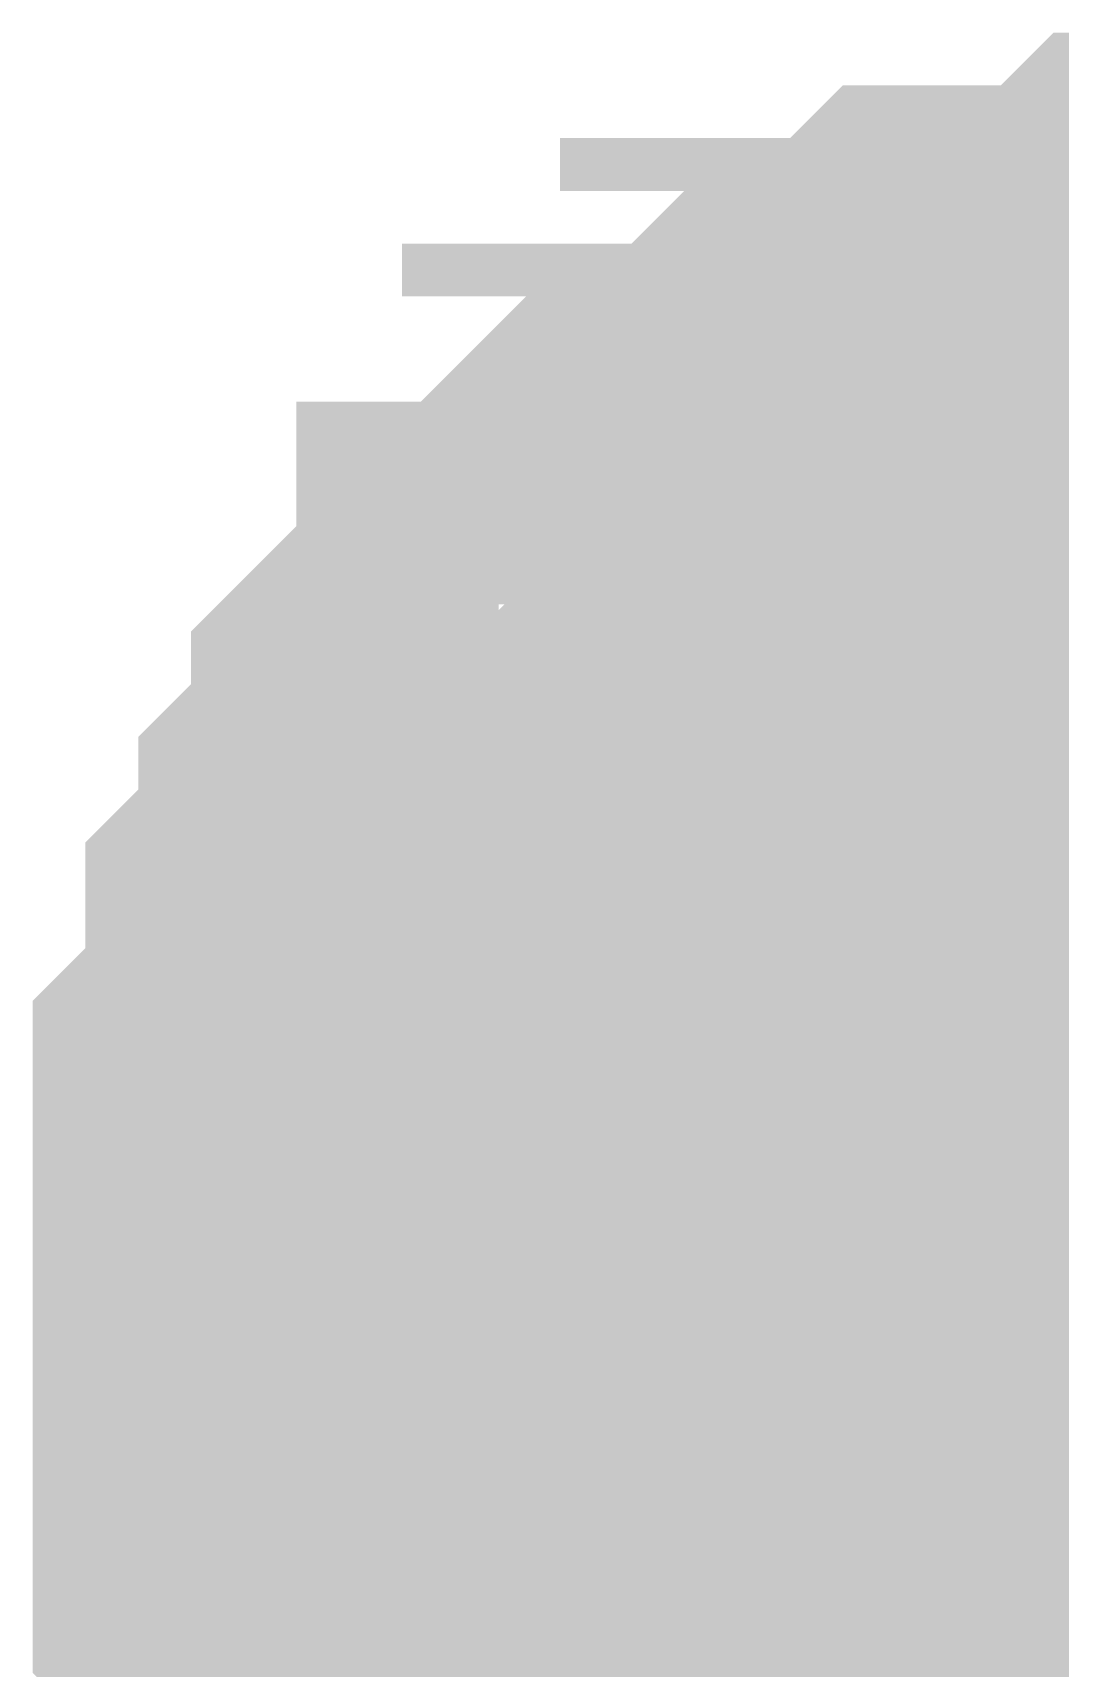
# Model space of a CAD drawing. Header units: inches. Extents: x 0 to 841, y 0 to 594.
# Drawn here: x 674.343 to 674.853, y 257.326 to 258.137 of the extents above; entities that cross this region are included whole.
import ezdxf

# ---------------------------------------------------------------- set-up
doc = ezdxf.new("R2010")
doc.units = ezdxf.units.IN
doc.layers.add('Sheet', color=255, linetype='Continuous')

msp = doc.modelspace()

# ---------------------------------------------------------------- linework, layer by layer
at = {"layer": 'Sheet'}
for points in [[(674.49329, 257.49059, 0.29972, 0.29972, 0), (674.49329, 257.51672, 0.29972, 0.29972, 0), (674.49329, 257.54285, 0.29972, 0.29972, 0), (674.49329, 257.56898, 0.29972, 0.29972, 0), (674.49329, 257.59511, 0.29972, 0.29972, 0), (674.51942, 257.62124, 0.29972, 0.29972, 0), (674.51942, 257.64737, 0.29972, 0.29972, 0), (674.51942, 257.6735, 0.29972, 0.29972, 0), (674.54555, 257.69963, 0.29972, 0.29972, 0), (674.54555, 257.69963, 0.29972, 0.29972, 0), (674.54555, 257.72576, 0.29972, 0.29972, 0), (674.57168, 257.75189, 0.29972, 0.29972, 0), (674.57168, 257.77802, 0.29972, 0.29972, 0), (674.59781, 257.80415, 0.29972, 0.29972, 0), (674.62394, 257.80415, 0.29972, 0.29972, 0), (674.62394, 257.83028, 0.29972, 0.29972, 0), (674.65007, 257.85641, 0.29972, 0.29972, 0), (674.67621, 257.85641, 0.29972, 0.29972, 0), (674.67621, 257.88254, 0.29972, 0.29972, 0), (674.70234, 257.88254, 0.29972, 0.29972, 0), (674.72847, 257.90868, 0.29972, 0.29972, 0), (674.7546, 257.90868, 0.29972, 0.29972, 0), (674.7546, 257.93481, 0.29972, 0.29972, 0), (674.78073, 257.93481, 0.29972, 0.29972, 0), (674.80686, 257.96094, 0.29972, 0.29972, 0), (674.83299, 257.96094, 0.29972, 0.29972, 0), (674.85912, 257.96094, 0.29972, 0.29972, 0), (674.88525, 257.96094, 0.29972, 0.29972, 0), (674.91138, 257.98707, 0.29972, 0.29972, 0), (674.93752, 257.98707, 0.29972, 0.29972, 0), (674.96365, 257.98707, 0.29972, 0.29972, 0), (674.98978, 257.98707, 0.29972, 0.29972, 0), (675.01591, 257.98707, 0.29972, 0.29972, 0)], [(674.49329, 257.49059, 0.29972, 0.29972, 0), (674.49329, 257.51672, 0.29972, 0.29972, 0), (674.49329, 257.54285, 0.29972, 0.29972, 0), (674.49329, 257.56898, 0.29972, 0.29972, 0), (674.49329, 257.59511, 0.29972, 0.29972, 0), (674.51942, 257.62124, 0.29972, 0.29972, 0), (674.51942, 257.64737, 0.29972, 0.29972, 0), (674.51942, 257.6735, 0.29972, 0.29972, 0), (674.54555, 257.69963, 0.29972, 0.29972, 0), (674.54555, 257.69963, 0.29972, 0.29972, 0), (674.54555, 257.72576, 0.29972, 0.29972, 0), (674.57168, 257.75189, 0.29972, 0.29972, 0), (674.57168, 257.77802, 0.29972, 0.29972, 0), (674.59781, 257.80415, 0.29972, 0.29972, 0), (674.62394, 257.80415, 0.29972, 0.29972, 0), (674.62394, 257.83028, 0.29972, 0.29972, 0), (674.65007, 257.85641, 0.29972, 0.29972, 0), (674.67621, 257.85641, 0.29972, 0.29972, 0), (674.67621, 257.88254, 0.29972, 0.29972, 0), (674.70234, 257.88254, 0.29972, 0.29972, 0), (674.72847, 257.90868, 0.29972, 0.29972, 0), (674.7546, 257.90868, 0.29972, 0.29972, 0), (674.7546, 257.93481, 0.29972, 0.29972, 0), (674.78073, 257.93481, 0.29972, 0.29972, 0), (674.80686, 257.96094, 0.29972, 0.29972, 0), (674.83299, 257.96094, 0.29972, 0.29972, 0), (674.85912, 257.96094, 0.29972, 0.29972, 0), (674.88525, 257.96094, 0.29972, 0.29972, 0), (674.91138, 257.98707, 0.29972, 0.29972, 0), (674.93752, 257.98707, 0.29972, 0.29972, 0), (674.96365, 257.98707, 0.29972, 0.29972, 0), (674.98978, 257.98707, 0.29972, 0.29972, 0), (675.01591, 257.98707, 0.29972, 0.29972, 0)], [(674.49329, 257.49059, 0.29972, 0.29972, 0), (674.49329, 257.51672, 0.29972, 0.29972, 0), (674.49329, 257.54285, 0.29972, 0.29972, 0), (674.49329, 257.56898, 0.29972, 0.29972, 0), (674.49329, 257.59511, 0.29972, 0.29972, 0), (674.51942, 257.62124, 0.29972, 0.29972, 0), (674.51942, 257.64737, 0.29972, 0.29972, 0), (674.51942, 257.6735, 0.29972, 0.29972, 0), (674.54555, 257.69963, 0.29972, 0.29972, 0), (674.54555, 257.69963, 0.29972, 0.29972, 0), (674.54555, 257.72576, 0.29972, 0.29972, 0), (674.57168, 257.75189, 0.29972, 0.29972, 0), (674.57168, 257.77802, 0.29972, 0.29972, 0), (674.59781, 257.80415, 0.29972, 0.29972, 0), (674.62394, 257.80415, 0.29972, 0.29972, 0), (674.62394, 257.83028, 0.29972, 0.29972, 0), (674.65007, 257.85641, 0.29972, 0.29972, 0), (674.67621, 257.85641, 0.29972, 0.29972, 0), (674.67621, 257.88254, 0.29972, 0.29972, 0), (674.70234, 257.88254, 0.29972, 0.29972, 0), (674.72847, 257.90868, 0.29972, 0.29972, 0), (674.7546, 257.90868, 0.29972, 0.29972, 0), (674.7546, 257.93481, 0.29972, 0.29972, 0), (674.78073, 257.93481, 0.29972, 0.29972, 0), (674.80686, 257.96094, 0.29972, 0.29972, 0), (674.83299, 257.96094, 0.29972, 0.29972, 0), (674.85912, 257.96094, 0.29972, 0.29972, 0), (674.88525, 257.96094, 0.29972, 0.29972, 0), (674.91138, 257.98707, 0.29972, 0.29972, 0), (674.93752, 257.98707, 0.29972, 0.29972, 0), (674.96365, 257.98707, 0.29972, 0.29972, 0), (674.98978, 257.98707, 0.29972, 0.29972, 0), (675.01591, 257.98707, 0.29972, 0.29972, 0)], [(674.49329, 257.49059, 0.29972, 0.29972, 0), (674.49329, 257.51672, 0.29972, 0.29972, 0), (674.49329, 257.54285, 0.29972, 0.29972, 0), (674.49329, 257.56898, 0.29972, 0.29972, 0), (674.49329, 257.59511, 0.29972, 0.29972, 0), (674.51942, 257.62124, 0.29972, 0.29972, 0), (674.51942, 257.64737, 0.29972, 0.29972, 0), (674.51942, 257.6735, 0.29972, 0.29972, 0), (674.54555, 257.69963, 0.29972, 0.29972, 0), (674.54555, 257.69963, 0.29972, 0.29972, 0), (674.54555, 257.72576, 0.29972, 0.29972, 0), (674.57168, 257.75189, 0.29972, 0.29972, 0), (674.57168, 257.77802, 0.29972, 0.29972, 0), (674.59781, 257.80415, 0.29972, 0.29972, 0), (674.62394, 257.80415, 0.29972, 0.29972, 0), (674.62394, 257.83028, 0.29972, 0.29972, 0), (674.65007, 257.85641, 0.29972, 0.29972, 0), (674.67621, 257.85641, 0.29972, 0.29972, 0), (674.67621, 257.88254, 0.29972, 0.29972, 0), (674.70234, 257.88254, 0.29972, 0.29972, 0), (674.72847, 257.90868, 0.29972, 0.29972, 0), (674.7546, 257.90868, 0.29972, 0.29972, 0), (674.7546, 257.93481, 0.29972, 0.29972, 0), (674.78073, 257.93481, 0.29972, 0.29972, 0), (674.80686, 257.96094, 0.29972, 0.29972, 0), (674.83299, 257.96094, 0.29972, 0.29972, 0), (674.85912, 257.96094, 0.29972, 0.29972, 0), (674.88525, 257.96094, 0.29972, 0.29972, 0), (674.91138, 257.98707, 0.29972, 0.29972, 0), (674.93752, 257.98707, 0.29972, 0.29972, 0), (674.96365, 257.98707, 0.29972, 0.29972, 0), (674.98978, 257.98707, 0.29972, 0.29972, 0), (675.01591, 257.98707, 0.29972, 0.29972, 0)], [(674.49329, 257.49059, 0.29972, 0.29972, 0), (674.49329, 257.51672, 0.29972, 0.29972, 0), (674.49329, 257.54285, 0.29972, 0.29972, 0), (674.49329, 257.56898, 0.29972, 0.29972, 0), (674.49329, 257.59511, 0.29972, 0.29972, 0), (674.51942, 257.62124, 0.29972, 0.29972, 0), (674.51942, 257.64737, 0.29972, 0.29972, 0), (674.51942, 257.6735, 0.29972, 0.29972, 0), (674.54555, 257.69963, 0.29972, 0.29972, 0), (674.54555, 257.69963, 0.29972, 0.29972, 0), (674.54555, 257.72576, 0.29972, 0.29972, 0), (674.57168, 257.75189, 0.29972, 0.29972, 0), (674.57168, 257.77802, 0.29972, 0.29972, 0), (674.59781, 257.80415, 0.29972, 0.29972, 0), (674.62394, 257.80415, 0.29972, 0.29972, 0), (674.62394, 257.83028, 0.29972, 0.29972, 0), (674.65007, 257.85641, 0.29972, 0.29972, 0), (674.67621, 257.85641, 0.29972, 0.29972, 0), (674.67621, 257.88254, 0.29972, 0.29972, 0), (674.70234, 257.88254, 0.29972, 0.29972, 0), (674.72847, 257.90868, 0.29972, 0.29972, 0), (674.7546, 257.90868, 0.29972, 0.29972, 0), (674.7546, 257.93481, 0.29972, 0.29972, 0), (674.78073, 257.93481, 0.29972, 0.29972, 0), (674.80686, 257.96094, 0.29972, 0.29972, 0), (674.83299, 257.96094, 0.29972, 0.29972, 0), (674.85912, 257.96094, 0.29972, 0.29972, 0), (674.88525, 257.96094, 0.29972, 0.29972, 0), (674.91138, 257.98707, 0.29972, 0.29972, 0), (674.93752, 257.98707, 0.29972, 0.29972, 0), (674.96365, 257.98707, 0.29972, 0.29972, 0), (674.98978, 257.98707, 0.29972, 0.29972, 0), (675.01591, 257.98707, 0.29972, 0.29972, 0)], [(674.49329, 257.49059, 0.29972, 0.29972, 0), (674.49329, 257.51672, 0.29972, 0.29972, 0), (674.49329, 257.54285, 0.29972, 0.29972, 0), (674.49329, 257.56898, 0.29972, 0.29972, 0), (674.49329, 257.59511, 0.29972, 0.29972, 0), (674.51942, 257.62124, 0.29972, 0.29972, 0), (674.51942, 257.64737, 0.29972, 0.29972, 0), (674.51942, 257.6735, 0.29972, 0.29972, 0), (674.54555, 257.69963, 0.29972, 0.29972, 0), (674.54555, 257.69963, 0.29972, 0.29972, 0), (674.54555, 257.72576, 0.29972, 0.29972, 0), (674.57168, 257.75189, 0.29972, 0.29972, 0), (674.57168, 257.77802, 0.29972, 0.29972, 0), (674.59781, 257.80415, 0.29972, 0.29972, 0), (674.62394, 257.80415, 0.29972, 0.29972, 0), (674.62394, 257.83028, 0.29972, 0.29972, 0), (674.65007, 257.85641, 0.29972, 0.29972, 0), (674.67621, 257.85641, 0.29972, 0.29972, 0), (674.67621, 257.88254, 0.29972, 0.29972, 0), (674.70234, 257.88254, 0.29972, 0.29972, 0), (674.72847, 257.90868, 0.29972, 0.29972, 0), (674.7546, 257.90868, 0.29972, 0.29972, 0), (674.7546, 257.93481, 0.29972, 0.29972, 0), (674.78073, 257.93481, 0.29972, 0.29972, 0), (674.80686, 257.96094, 0.29972, 0.29972, 0), (674.83299, 257.96094, 0.29972, 0.29972, 0), (674.85912, 257.96094, 0.29972, 0.29972, 0), (674.88525, 257.96094, 0.29972, 0.29972, 0), (674.91138, 257.98707, 0.29972, 0.29972, 0), (674.93752, 257.98707, 0.29972, 0.29972, 0), (674.96365, 257.98707, 0.29972, 0.29972, 0), (674.98978, 257.98707, 0.29972, 0.29972, 0), (675.01591, 257.98707, 0.29972, 0.29972, 0)], [(674.49329, 257.49059, 0.29972, 0.29972, 0), (674.49329, 257.51672, 0.29972, 0.29972, 0), (674.49329, 257.54285, 0.29972, 0.29972, 0), (674.49329, 257.56898, 0.29972, 0.29972, 0), (674.49329, 257.59511, 0.29972, 0.29972, 0), (674.51942, 257.62124, 0.29972, 0.29972, 0), (674.51942, 257.64737, 0.29972, 0.29972, 0), (674.51942, 257.6735, 0.29972, 0.29972, 0), (674.54555, 257.69963, 0.29972, 0.29972, 0), (674.54555, 257.69963, 0.29972, 0.29972, 0), (674.54555, 257.72576, 0.29972, 0.29972, 0), (674.57168, 257.75189, 0.29972, 0.29972, 0), (674.57168, 257.77802, 0.29972, 0.29972, 0), (674.59781, 257.80415, 0.29972, 0.29972, 0), (674.62394, 257.80415, 0.29972, 0.29972, 0), (674.62394, 257.83028, 0.29972, 0.29972, 0), (674.65007, 257.85641, 0.29972, 0.29972, 0), (674.67621, 257.85641, 0.29972, 0.29972, 0), (674.67621, 257.88254, 0.29972, 0.29972, 0), (674.70234, 257.88254, 0.29972, 0.29972, 0), (674.72847, 257.90868, 0.29972, 0.29972, 0), (674.7546, 257.90868, 0.29972, 0.29972, 0), (674.7546, 257.93481, 0.29972, 0.29972, 0), (674.78073, 257.93481, 0.29972, 0.29972, 0), (674.80686, 257.96094, 0.29972, 0.29972, 0), (674.83299, 257.96094, 0.29972, 0.29972, 0), (674.85912, 257.96094, 0.29972, 0.29972, 0), (674.88525, 257.96094, 0.29972, 0.29972, 0), (674.91138, 257.98707, 0.29972, 0.29972, 0), (674.93752, 257.98707, 0.29972, 0.29972, 0), (674.96365, 257.98707, 0.29972, 0.29972, 0), (674.98978, 257.98707, 0.29972, 0.29972, 0), (675.01591, 257.98707, 0.29972, 0.29972, 0)], [(674.49329, 257.49059, 0.09906, 0.09906, 0), (674.49329, 257.51672, 0.09906, 0.09906, 0), (674.49329, 257.54285, 0.09906, 0.09906, 0), (674.49329, 257.56898, 0.09906, 0.09906, 0), (674.49329, 257.59511, 0.09906, 0.09906, 0), (674.51942, 257.62124, 0.09906, 0.09906, 0), (674.51942, 257.64737, 0.09906, 0.09906, 0), (674.51942, 257.6735, 0.09906, 0.09906, 0), (674.54555, 257.69963, 0.09906, 0.09906, 0), (674.54555, 257.69963, 0.09906, 0.09906, 0), (674.54555, 257.72576, 0.09906, 0.09906, 0), (674.57168, 257.75189, 0.09906, 0.09906, 0), (674.57168, 257.77802, 0.09906, 0.09906, 0), (674.59781, 257.80415, 0.09906, 0.09906, 0), (674.62394, 257.80415, 0.09906, 0.09906, 0), (674.62394, 257.83028, 0.09906, 0.09906, 0), (674.65007, 257.85641, 0.09906, 0.09906, 0), (674.67621, 257.85641, 0.09906, 0.09906, 0), (674.67621, 257.88254, 0.09906, 0.09906, 0), (674.70234, 257.88254, 0.09906, 0.09906, 0), (674.72847, 257.90868, 0.09906, 0.09906, 0), (674.7546, 257.90868, 0.09906, 0.09906, 0), (674.7546, 257.93481, 0.09906, 0.09906, 0), (674.78073, 257.93481, 0.09906, 0.09906, 0), (674.80686, 257.96094, 0.09906, 0.09906, 0), (674.83299, 257.96094, 0.09906, 0.09906, 0), (674.85912, 257.96094, 0.09906, 0.09906, 0), (674.88525, 257.96094, 0.09906, 0.09906, 0), (674.91138, 257.98707, 0.09906, 0.09906, 0)], [(674.49329, 257.49059, 0.09906, 0.09906, 0), (674.49329, 257.51672, 0.09906, 0.09906, 0), (674.49329, 257.54285, 0.09906, 0.09906, 0), (674.49329, 257.56898, 0.09906, 0.09906, 0), (674.49329, 257.59511, 0.09906, 0.09906, 0), (674.51942, 257.62124, 0.09906, 0.09906, 0), (674.51942, 257.64737, 0.09906, 0.09906, 0), (674.51942, 257.6735, 0.09906, 0.09906, 0), (674.54555, 257.69963, 0.09906, 0.09906, 0), (674.54555, 257.69963, 0.09906, 0.09906, 0), (674.54555, 257.72576, 0.09906, 0.09906, 0), (674.57168, 257.75189, 0.09906, 0.09906, 0), (674.57168, 257.77802, 0.09906, 0.09906, 0), (674.59781, 257.80415, 0.09906, 0.09906, 0), (674.62394, 257.80415, 0.09906, 0.09906, 0), (674.62394, 257.83028, 0.09906, 0.09906, 0), (674.65007, 257.85641, 0.09906, 0.09906, 0), (674.67621, 257.85641, 0.09906, 0.09906, 0), (674.67621, 257.88254, 0.09906, 0.09906, 0), (674.70234, 257.88254, 0.09906, 0.09906, 0), (674.72847, 257.90868, 0.09906, 0.09906, 0), (674.7546, 257.90868, 0.09906, 0.09906, 0), (674.7546, 257.93481, 0.09906, 0.09906, 0), (674.78073, 257.93481, 0.09906, 0.09906, 0), (674.80686, 257.96094, 0.09906, 0.09906, 0), (674.83299, 257.96094, 0.09906, 0.09906, 0), (674.85912, 257.96094, 0.09906, 0.09906, 0), (674.88525, 257.96094, 0.09906, 0.09906, 0), (674.91138, 257.98707, 0.09906, 0.09906, 0)], [(674.49329, 257.49059, 0.09906, 0.09906, 0), (674.49329, 257.51672, 0.09906, 0.09906, 0), (674.49329, 257.54285, 0.09906, 0.09906, 0), (674.49329, 257.56898, 0.09906, 0.09906, 0), (674.49329, 257.59511, 0.09906, 0.09906, 0), (674.51942, 257.62124, 0.09906, 0.09906, 0), (674.51942, 257.64737, 0.09906, 0.09906, 0), (674.51942, 257.6735, 0.09906, 0.09906, 0), (674.54555, 257.69963, 0.09906, 0.09906, 0), (674.54555, 257.69963, 0.09906, 0.09906, 0), (674.54555, 257.72576, 0.09906, 0.09906, 0), (674.57168, 257.75189, 0.09906, 0.09906, 0), (674.57168, 257.77802, 0.09906, 0.09906, 0), (674.59781, 257.80415, 0.09906, 0.09906, 0), (674.62394, 257.80415, 0.09906, 0.09906, 0), (674.62394, 257.83028, 0.09906, 0.09906, 0), (674.65007, 257.85641, 0.09906, 0.09906, 0), (674.67621, 257.85641, 0.09906, 0.09906, 0), (674.67621, 257.88254, 0.09906, 0.09906, 0), (674.70234, 257.88254, 0.09906, 0.09906, 0), (674.72847, 257.90868, 0.09906, 0.09906, 0), (674.7546, 257.90868, 0.09906, 0.09906, 0), (674.7546, 257.93481, 0.09906, 0.09906, 0), (674.78073, 257.93481, 0.09906, 0.09906, 0), (674.80686, 257.96094, 0.09906, 0.09906, 0), (674.83299, 257.96094, 0.09906, 0.09906, 0), (674.85912, 257.96094, 0.09906, 0.09906, 0), (674.88525, 257.96094, 0.09906, 0.09906, 0), (674.91138, 257.98707, 0.09906, 0.09906, 0)], [(674.49329, 257.49059, 0.09906, 0.09906, 0), (674.49329, 257.51672, 0.09906, 0.09906, 0), (674.49329, 257.54285, 0.09906, 0.09906, 0), (674.49329, 257.56898, 0.09906, 0.09906, 0), (674.49329, 257.59511, 0.09906, 0.09906, 0), (674.51942, 257.62124, 0.09906, 0.09906, 0), (674.51942, 257.64737, 0.09906, 0.09906, 0), (674.51942, 257.6735, 0.09906, 0.09906, 0), (674.54555, 257.69963, 0.09906, 0.09906, 0), (674.54555, 257.69963, 0.09906, 0.09906, 0), (674.54555, 257.72576, 0.09906, 0.09906, 0), (674.57168, 257.75189, 0.09906, 0.09906, 0), (674.57168, 257.77802, 0.09906, 0.09906, 0), (674.59781, 257.80415, 0.09906, 0.09906, 0), (674.62394, 257.80415, 0.09906, 0.09906, 0), (674.62394, 257.83028, 0.09906, 0.09906, 0), (674.65007, 257.85641, 0.09906, 0.09906, 0), (674.67621, 257.85641, 0.09906, 0.09906, 0), (674.67621, 257.88254, 0.09906, 0.09906, 0), (674.70234, 257.88254, 0.09906, 0.09906, 0), (674.72847, 257.90868, 0.09906, 0.09906, 0), (674.7546, 257.90868, 0.09906, 0.09906, 0), (674.7546, 257.93481, 0.09906, 0.09906, 0), (674.78073, 257.93481, 0.09906, 0.09906, 0), (674.80686, 257.96094, 0.09906, 0.09906, 0), (674.83299, 257.96094, 0.09906, 0.09906, 0), (674.85912, 257.96094, 0.09906, 0.09906, 0), (674.88525, 257.96094, 0.09906, 0.09906, 0), (674.91138, 257.98707, 0.09906, 0.09906, 0)], [(674.49329, 257.49059, 0.09906, 0.09906, 0), (674.49329, 257.51672, 0.09906, 0.09906, 0), (674.49329, 257.54285, 0.09906, 0.09906, 0), (674.49329, 257.56898, 0.09906, 0.09906, 0), (674.49329, 257.59511, 0.09906, 0.09906, 0), (674.51942, 257.62124, 0.09906, 0.09906, 0), (674.51942, 257.64737, 0.09906, 0.09906, 0), (674.51942, 257.6735, 0.09906, 0.09906, 0), (674.54555, 257.69963, 0.09906, 0.09906, 0), (674.54555, 257.69963, 0.09906, 0.09906, 0), (674.54555, 257.72576, 0.09906, 0.09906, 0), (674.57168, 257.75189, 0.09906, 0.09906, 0), (674.57168, 257.77802, 0.09906, 0.09906, 0), (674.59781, 257.80415, 0.09906, 0.09906, 0), (674.62394, 257.80415, 0.09906, 0.09906, 0), (674.62394, 257.83028, 0.09906, 0.09906, 0), (674.65007, 257.85641, 0.09906, 0.09906, 0), (674.67621, 257.85641, 0.09906, 0.09906, 0), (674.67621, 257.88254, 0.09906, 0.09906, 0), (674.70234, 257.88254, 0.09906, 0.09906, 0), (674.72847, 257.90868, 0.09906, 0.09906, 0), (674.7546, 257.90868, 0.09906, 0.09906, 0), (674.7546, 257.93481, 0.09906, 0.09906, 0), (674.78073, 257.93481, 0.09906, 0.09906, 0), (674.80686, 257.96094, 0.09906, 0.09906, 0), (674.83299, 257.96094, 0.09906, 0.09906, 0), (674.85912, 257.96094, 0.09906, 0.09906, 0), (674.88525, 257.96094, 0.09906, 0.09906, 0), (674.91138, 257.98707, 0.09906, 0.09906, 0)], [(674.49329, 257.49059, 0.09906, 0.09906, 0), (674.49329, 257.51672, 0.09906, 0.09906, 0), (674.49329, 257.54285, 0.09906, 0.09906, 0), (674.49329, 257.56898, 0.09906, 0.09906, 0), (674.49329, 257.59511, 0.09906, 0.09906, 0), (674.51942, 257.62124, 0.09906, 0.09906, 0), (674.51942, 257.64737, 0.09906, 0.09906, 0), (674.51942, 257.6735, 0.09906, 0.09906, 0), (674.54555, 257.69963, 0.09906, 0.09906, 0), (674.54555, 257.69963, 0.09906, 0.09906, 0), (674.54555, 257.72576, 0.09906, 0.09906, 0), (674.57168, 257.75189, 0.09906, 0.09906, 0), (674.57168, 257.77802, 0.09906, 0.09906, 0), (674.59781, 257.80415, 0.09906, 0.09906, 0), (674.62394, 257.80415, 0.09906, 0.09906, 0), (674.62394, 257.83028, 0.09906, 0.09906, 0), (674.65007, 257.85641, 0.09906, 0.09906, 0), (674.67621, 257.85641, 0.09906, 0.09906, 0), (674.67621, 257.88254, 0.09906, 0.09906, 0), (674.70234, 257.88254, 0.09906, 0.09906, 0), (674.72847, 257.90868, 0.09906, 0.09906, 0), (674.7546, 257.90868, 0.09906, 0.09906, 0), (674.7546, 257.93481, 0.09906, 0.09906, 0), (674.78073, 257.93481, 0.09906, 0.09906, 0), (674.80686, 257.96094, 0.09906, 0.09906, 0), (674.83299, 257.96094, 0.09906, 0.09906, 0), (674.85912, 257.96094, 0.09906, 0.09906, 0), (674.88525, 257.96094, 0.09906, 0.09906, 0), (674.91138, 257.98707, 0.09906, 0.09906, 0)], [(674.49329, 257.49059, 0.09906, 0.09906, 0), (674.49329, 257.51672, 0.09906, 0.09906, 0), (674.49329, 257.54285, 0.09906, 0.09906, 0), (674.49329, 257.56898, 0.09906, 0.09906, 0), (674.49329, 257.59511, 0.09906, 0.09906, 0), (674.51942, 257.62124, 0.09906, 0.09906, 0), (674.51942, 257.64737, 0.09906, 0.09906, 0), (674.51942, 257.6735, 0.09906, 0.09906, 0), (674.54555, 257.69963, 0.09906, 0.09906, 0), (674.54555, 257.69963, 0.09906, 0.09906, 0), (674.54555, 257.72576, 0.09906, 0.09906, 0), (674.57168, 257.75189, 0.09906, 0.09906, 0), (674.57168, 257.77802, 0.09906, 0.09906, 0), (674.59781, 257.80415, 0.09906, 0.09906, 0), (674.62394, 257.80415, 0.09906, 0.09906, 0), (674.62394, 257.83028, 0.09906, 0.09906, 0), (674.65007, 257.85641, 0.09906, 0.09906, 0), (674.67621, 257.85641, 0.09906, 0.09906, 0), (674.67621, 257.88254, 0.09906, 0.09906, 0), (674.70234, 257.88254, 0.09906, 0.09906, 0), (674.72847, 257.90868, 0.09906, 0.09906, 0), (674.7546, 257.90868, 0.09906, 0.09906, 0), (674.7546, 257.93481, 0.09906, 0.09906, 0), (674.78073, 257.93481, 0.09906, 0.09906, 0), (674.80686, 257.96094, 0.09906, 0.09906, 0), (674.83299, 257.96094, 0.09906, 0.09906, 0), (674.85912, 257.96094, 0.09906, 0.09906, 0), (674.88525, 257.96094, 0.09906, 0.09906, 0), (674.91138, 257.98707, 0.09906, 0.09906, 0)], [(674.62394, 257.15089, 0.29972, 0.29972, 0), (674.59781, 257.17702, 0.29972, 0.29972, 0), (674.57168, 257.20315, 0.29972, 0.29972, 0), (674.57168, 257.22928, 0.29972, 0.29972, 0), (674.54555, 257.22928, 0.29972, 0.29972, 0), (674.54555, 257.25541, 0.29972, 0.29972, 0), (674.54555, 257.28154, 0.29972, 0.29972, 0), (674.51942, 257.30767, 0.29972, 0.29972, 0), (674.51942, 257.3338, 0.29972, 0.29972, 0), (674.51942, 257.35993, 0.29972, 0.29972, 0), (674.49329, 257.38606, 0.29972, 0.29972, 0), (674.49329, 257.41219, 0.29972, 0.29972, 0), (674.49329, 257.43833, 0.29972, 0.29972, 0), (674.49329, 257.46446, 0.29972, 0.29972, 0), (674.49329, 257.49059, 0.29972, 0.29972, 0)], [(674.49329, 257.49059, 0.29972, 0.29972, 0), (674.49329, 257.49059, 0.29972, 0.29972, 0)], [(674.62394, 257.15089, 0.29972, 0.29972, 0), (674.59781, 257.17702, 0.29972, 0.29972, 0), (674.57168, 257.20315, 0.29972, 0.29972, 0), (674.57168, 257.22928, 0.29972, 0.29972, 0), (674.54555, 257.22928, 0.29972, 0.29972, 0), (674.54555, 257.25541, 0.29972, 0.29972, 0), (674.54555, 257.28154, 0.29972, 0.29972, 0), (674.51942, 257.30767, 0.29972, 0.29972, 0), (674.51942, 257.3338, 0.29972, 0.29972, 0), (674.51942, 257.35993, 0.29972, 0.29972, 0), (674.49329, 257.38606, 0.29972, 0.29972, 0), (674.49329, 257.41219, 0.29972, 0.29972, 0), (674.49329, 257.43833, 0.29972, 0.29972, 0), (674.49329, 257.46446, 0.29972, 0.29972, 0), (674.49329, 257.49059, 0.29972, 0.29972, 0)], [(674.49329, 257.49059, 0.29972, 0.29972, 0), (674.49329, 257.49059, 0.29972, 0.29972, 0)], [(674.62394, 257.15089, 0.29972, 0.29972, 0), (674.59781, 257.17702, 0.29972, 0.29972, 0), (674.57168, 257.20315, 0.29972, 0.29972, 0), (674.57168, 257.22928, 0.29972, 0.29972, 0), (674.54555, 257.22928, 0.29972, 0.29972, 0), (674.54555, 257.25541, 0.29972, 0.29972, 0), (674.54555, 257.28154, 0.29972, 0.29972, 0), (674.51942, 257.30767, 0.29972, 0.29972, 0), (674.51942, 257.3338, 0.29972, 0.29972, 0), (674.51942, 257.35993, 0.29972, 0.29972, 0), (674.49329, 257.38606, 0.29972, 0.29972, 0), (674.49329, 257.41219, 0.29972, 0.29972, 0), (674.49329, 257.43833, 0.29972, 0.29972, 0), (674.49329, 257.46446, 0.29972, 0.29972, 0), (674.49329, 257.49059, 0.29972, 0.29972, 0)], [(674.49329, 257.49059, 0.29972, 0.29972, 0), (674.49329, 257.49059, 0.29972, 0.29972, 0)], [(674.62394, 257.15089, 0.29972, 0.29972, 0), (674.59781, 257.17702, 0.29972, 0.29972, 0), (674.57168, 257.20315, 0.29972, 0.29972, 0), (674.57168, 257.22928, 0.29972, 0.29972, 0), (674.54555, 257.22928, 0.29972, 0.29972, 0), (674.54555, 257.25541, 0.29972, 0.29972, 0), (674.54555, 257.28154, 0.29972, 0.29972, 0), (674.51942, 257.30767, 0.29972, 0.29972, 0), (674.51942, 257.3338, 0.29972, 0.29972, 0), (674.51942, 257.35993, 0.29972, 0.29972, 0), (674.49329, 257.38606, 0.29972, 0.29972, 0), (674.49329, 257.41219, 0.29972, 0.29972, 0), (674.49329, 257.43833, 0.29972, 0.29972, 0), (674.49329, 257.46446, 0.29972, 0.29972, 0), (674.49329, 257.49059, 0.29972, 0.29972, 0)], [(674.49329, 257.49059, 0.29972, 0.29972, 0), (674.49329, 257.49059, 0.29972, 0.29972, 0)], [(674.62394, 257.15089, 0.29972, 0.29972, 0), (674.59781, 257.17702, 0.29972, 0.29972, 0), (674.57168, 257.20315, 0.29972, 0.29972, 0), (674.57168, 257.22928, 0.29972, 0.29972, 0), (674.54555, 257.22928, 0.29972, 0.29972, 0), (674.54555, 257.25541, 0.29972, 0.29972, 0), (674.54555, 257.28154, 0.29972, 0.29972, 0), (674.51942, 257.30767, 0.29972, 0.29972, 0), (674.51942, 257.3338, 0.29972, 0.29972, 0), (674.51942, 257.35993, 0.29972, 0.29972, 0), (674.49329, 257.38606, 0.29972, 0.29972, 0), (674.49329, 257.41219, 0.29972, 0.29972, 0), (674.49329, 257.43833, 0.29972, 0.29972, 0), (674.49329, 257.46446, 0.29972, 0.29972, 0), (674.49329, 257.49059, 0.29972, 0.29972, 0)], [(674.49329, 257.49059, 0.29972, 0.29972, 0), (674.49329, 257.49059, 0.29972, 0.29972, 0)], [(674.62394, 257.15089, 0.29972, 0.29972, 0), (674.59781, 257.17702, 0.29972, 0.29972, 0), (674.57168, 257.20315, 0.29972, 0.29972, 0), (674.57168, 257.22928, 0.29972, 0.29972, 0), (674.54555, 257.22928, 0.29972, 0.29972, 0), (674.54555, 257.25541, 0.29972, 0.29972, 0), (674.54555, 257.28154, 0.29972, 0.29972, 0), (674.51942, 257.30767, 0.29972, 0.29972, 0), (674.51942, 257.3338, 0.29972, 0.29972, 0), (674.51942, 257.35993, 0.29972, 0.29972, 0), (674.49329, 257.38606, 0.29972, 0.29972, 0), (674.49329, 257.41219, 0.29972, 0.29972, 0), (674.49329, 257.43833, 0.29972, 0.29972, 0), (674.49329, 257.46446, 0.29972, 0.29972, 0), (674.49329, 257.49059, 0.29972, 0.29972, 0)], [(674.49329, 257.49059, 0.29972, 0.29972, 0), (674.49329, 257.49059, 0.29972, 0.29972, 0)], [(674.62394, 257.15089, 0.29972, 0.29972, 0), (674.59781, 257.17702, 0.29972, 0.29972, 0), (674.57168, 257.20315, 0.29972, 0.29972, 0), (674.57168, 257.22928, 0.29972, 0.29972, 0), (674.54555, 257.22928, 0.29972, 0.29972, 0), (674.54555, 257.25541, 0.29972, 0.29972, 0), (674.54555, 257.28154, 0.29972, 0.29972, 0), (674.51942, 257.30767, 0.29972, 0.29972, 0), (674.51942, 257.3338, 0.29972, 0.29972, 0), (674.51942, 257.35993, 0.29972, 0.29972, 0), (674.49329, 257.38606, 0.29972, 0.29972, 0), (674.49329, 257.41219, 0.29972, 0.29972, 0), (674.49329, 257.43833, 0.29972, 0.29972, 0), (674.49329, 257.46446, 0.29972, 0.29972, 0), (674.49329, 257.49059, 0.29972, 0.29972, 0)], [(674.49329, 257.49059, 0.29972, 0.29972, 0), (674.49329, 257.49059, 0.29972, 0.29972, 0)], [(674.54555, 257.25541, 0.09906, 0.09906, 0), (674.54555, 257.28154, 0.09906, 0.09906, 0), (674.51942, 257.30767, 0.09906, 0.09906, 0), (674.51942, 257.3338, 0.09906, 0.09906, 0), (674.51942, 257.35993, 0.09906, 0.09906, 0), (674.49329, 257.38606, 0.09906, 0.09906, 0), (674.49329, 257.41219, 0.09906, 0.09906, 0), (674.49329, 257.43833, 0.09906, 0.09906, 0), (674.49329, 257.46446, 0.09906, 0.09906, 0), (674.49329, 257.49059, 0.09906, 0.09906, 0)], [(674.49329, 257.49059, 0.09906, 0.09906, 0), (674.49329, 257.49059, 0.09906, 0.09906, 0)], [(674.54555, 257.25541, 0.09906, 0.09906, 0), (674.54555, 257.28154, 0.09906, 0.09906, 0), (674.51942, 257.30767, 0.09906, 0.09906, 0), (674.51942, 257.3338, 0.09906, 0.09906, 0), (674.51942, 257.35993, 0.09906, 0.09906, 0), (674.49329, 257.38606, 0.09906, 0.09906, 0), (674.49329, 257.41219, 0.09906, 0.09906, 0), (674.49329, 257.43833, 0.09906, 0.09906, 0), (674.49329, 257.46446, 0.09906, 0.09906, 0), (674.49329, 257.49059, 0.09906, 0.09906, 0)], [(674.49329, 257.49059, 0.09906, 0.09906, 0), (674.49329, 257.49059, 0.09906, 0.09906, 0)], [(674.54555, 257.25541, 0.09906, 0.09906, 0), (674.54555, 257.28154, 0.09906, 0.09906, 0), (674.51942, 257.30767, 0.09906, 0.09906, 0), (674.51942, 257.3338, 0.09906, 0.09906, 0), (674.51942, 257.35993, 0.09906, 0.09906, 0), (674.49329, 257.38606, 0.09906, 0.09906, 0), (674.49329, 257.41219, 0.09906, 0.09906, 0), (674.49329, 257.43833, 0.09906, 0.09906, 0), (674.49329, 257.46446, 0.09906, 0.09906, 0), (674.49329, 257.49059, 0.09906, 0.09906, 0)], [(674.49329, 257.49059, 0.09906, 0.09906, 0), (674.49329, 257.49059, 0.09906, 0.09906, 0)], [(674.54555, 257.25541, 0.09906, 0.09906, 0), (674.54555, 257.28154, 0.09906, 0.09906, 0), (674.51942, 257.30767, 0.09906, 0.09906, 0), (674.51942, 257.3338, 0.09906, 0.09906, 0), (674.51942, 257.35993, 0.09906, 0.09906, 0), (674.49329, 257.38606, 0.09906, 0.09906, 0), (674.49329, 257.41219, 0.09906, 0.09906, 0), (674.49329, 257.43833, 0.09906, 0.09906, 0), (674.49329, 257.46446, 0.09906, 0.09906, 0), (674.49329, 257.49059, 0.09906, 0.09906, 0)], [(674.49329, 257.49059, 0.09906, 0.09906, 0), (674.49329, 257.49059, 0.09906, 0.09906, 0)], [(674.54555, 257.25541, 0.09906, 0.09906, 0), (674.54555, 257.28154, 0.09906, 0.09906, 0), (674.51942, 257.30767, 0.09906, 0.09906, 0), (674.51942, 257.3338, 0.09906, 0.09906, 0), (674.51942, 257.35993, 0.09906, 0.09906, 0), (674.49329, 257.38606, 0.09906, 0.09906, 0), (674.49329, 257.41219, 0.09906, 0.09906, 0), (674.49329, 257.43833, 0.09906, 0.09906, 0), (674.49329, 257.46446, 0.09906, 0.09906, 0), (674.49329, 257.49059, 0.09906, 0.09906, 0)], [(674.49329, 257.49059, 0.09906, 0.09906, 0), (674.49329, 257.49059, 0.09906, 0.09906, 0)], [(674.54555, 257.25541, 0.09906, 0.09906, 0), (674.54555, 257.28154, 0.09906, 0.09906, 0), (674.51942, 257.30767, 0.09906, 0.09906, 0), (674.51942, 257.3338, 0.09906, 0.09906, 0), (674.51942, 257.35993, 0.09906, 0.09906, 0), (674.49329, 257.38606, 0.09906, 0.09906, 0), (674.49329, 257.41219, 0.09906, 0.09906, 0), (674.49329, 257.43833, 0.09906, 0.09906, 0), (674.49329, 257.46446, 0.09906, 0.09906, 0), (674.49329, 257.49059, 0.09906, 0.09906, 0)], [(674.49329, 257.49059, 0.09906, 0.09906, 0), (674.49329, 257.49059, 0.09906, 0.09906, 0)], [(674.54555, 257.25541, 0.09906, 0.09906, 0), (674.54555, 257.28154, 0.09906, 0.09906, 0), (674.51942, 257.30767, 0.09906, 0.09906, 0), (674.51942, 257.3338, 0.09906, 0.09906, 0), (674.51942, 257.35993, 0.09906, 0.09906, 0), (674.49329, 257.38606, 0.09906, 0.09906, 0), (674.49329, 257.41219, 0.09906, 0.09906, 0), (674.49329, 257.43833, 0.09906, 0.09906, 0), (674.49329, 257.46446, 0.09906, 0.09906, 0), (674.49329, 257.49059, 0.09906, 0.09906, 0)], [(674.49329, 257.49059, 0.09906, 0.09906, 0), (674.49329, 257.49059, 0.09906, 0.09906, 0)]]:
    msp.add_lwpolyline(points, format="xyseb", dxfattribs=at)
msp.add_lwpolyline([(674.74602, 257.50001, 0.508, 0.508, 1), (675.25402, 257.50001, 0.508, 0.508, 1)], format="xyseb", close=True, dxfattribs=at)

doc.saveas('drawing.dxf')
